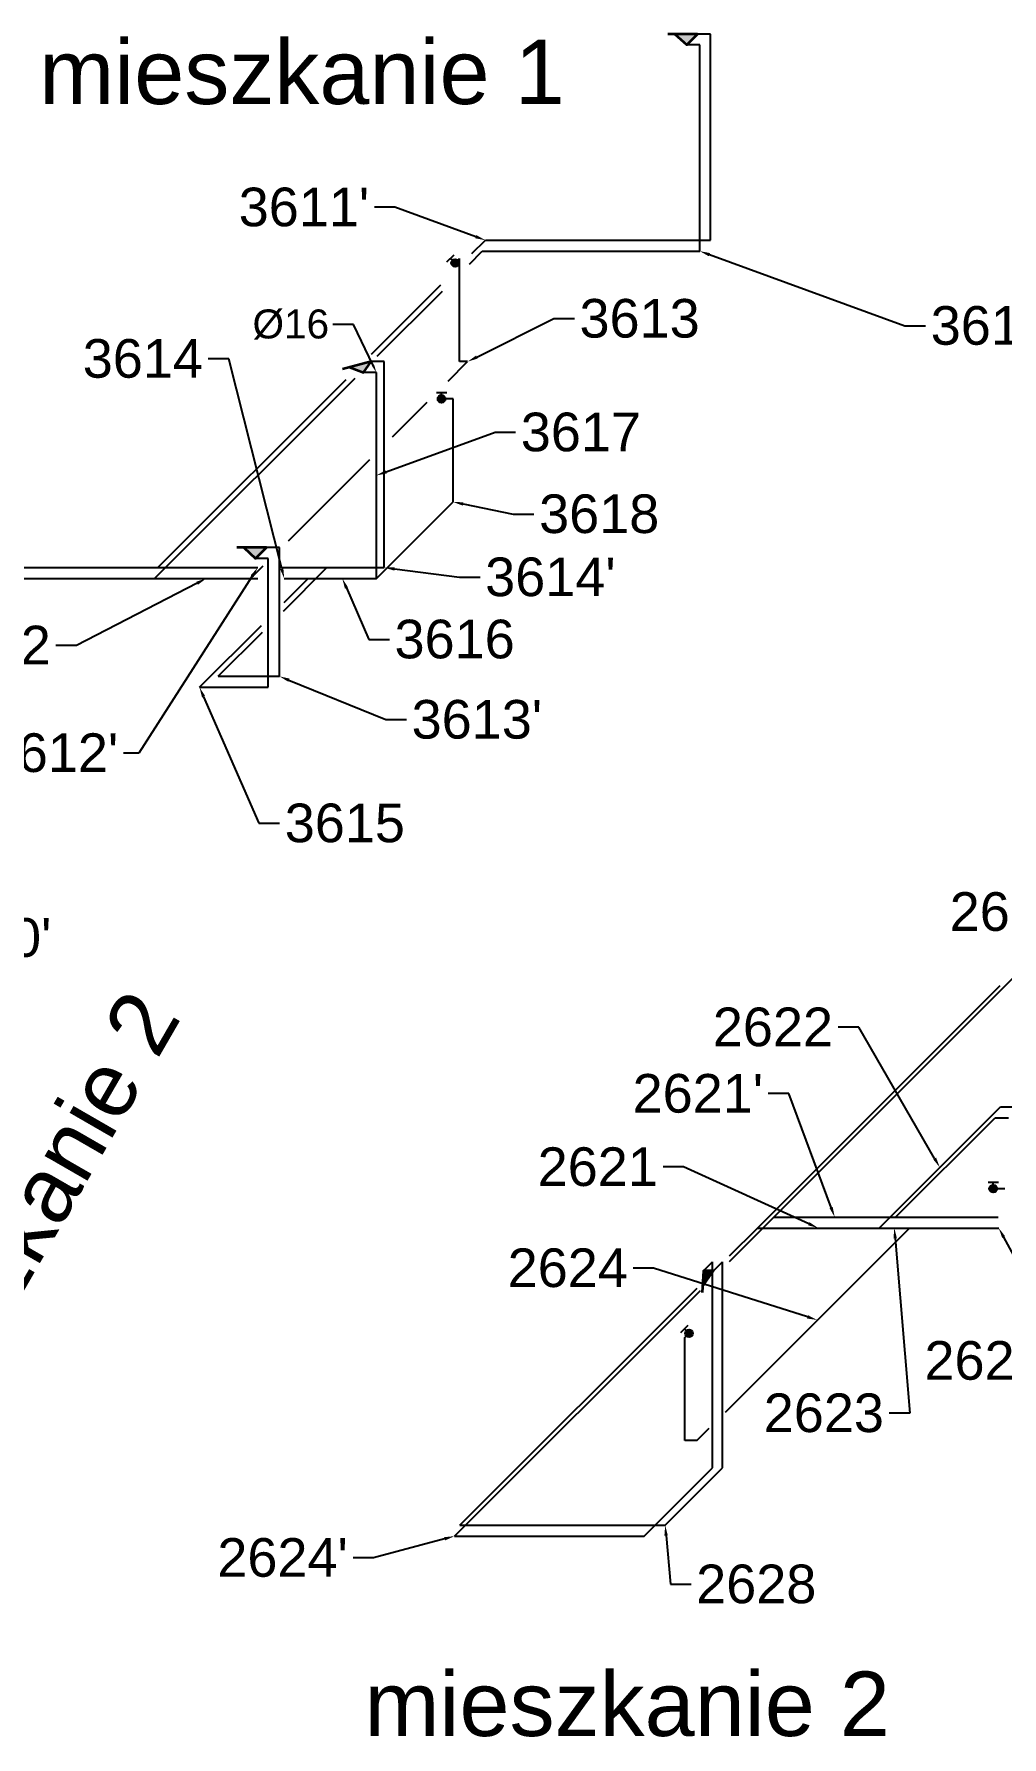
# Model space of a CAD drawing. Header units: millimetres. Extents: x 135 to 13042, y 991 to 8969.
# Drawn here: x 1896 to 2271, y 7918 to 8579 of the extents above; entities that cross this region are included whole.
import ezdxf
from ezdxf import colors
from ezdxf.entities.mleader import LeaderData, LeaderLine
from ezdxf.math import Vec2, Vec3

# ---------------------------------------------------------------- set-up
doc = ezdxf.new("R2010")
doc.units = ezdxf.units.MM
for name, color, linetype in [('baterie', 50, 'Continuous'), ('woda ciepła numery działek', 10, 'Continuous'), ('woda zimna numery działek', 140, 'Continuous'), ('woda zimna średnice', 140, 'Continuous')]:
    doc.layers.add(name, color=color, linetype=linetype)
doc.layers.add('woda ciepła', color=10, linetype='Continuous', lineweight=18)
doc.layers.add('woda zimna', color=140, linetype='Continuous', lineweight=18)
doc.styles.add('numery działek', font='arial.ttf', dxfattribs={"height": 15})
doc.styles.get("Standard").update_dxf_attribs({"font": 'arial.ttf'})

msp = doc.modelspace()

# ---------------------------------------------------------------- hatches: boundary and pattern name
at = {"layer": 'baterie', "lineweight": 35}
h = msp.add_hatch(color=256, dxfattribs=at)
h.dxf.hatch_style = 1
h.paths.add_polyline_path([(2144.38, 8579.05), (2149.03, 8574.81), (2153.18, 8579.05)])
h = msp.add_hatch(color=256, dxfattribs=at)
h.dxf.hatch_style = 1
h.paths.add_polyline_path([(2018.18, 8449.71), (2023.65, 8447.75), (2026.68, 8451.99)])
h = msp.add_hatch(color=256, dxfattribs=at)
h.dxf.hatch_style = 1
h.paths.add_polyline_path([(1977.25, 8379.79), (1981.72, 8375.55), (1986.05, 8379.79)])
h = msp.add_hatch(color=256, dxfattribs=at)
h.dxf.hatch_style = 1
h.paths.add_polyline_path([(2159.38, 8099.05), (2155.51, 8099.05), (2155.13, 8092.96)])
at = {"layer": 'woda zimna', "lineweight": 25}
h = msp.add_hatch(color=256, dxfattribs=at)
h.dxf.hatch_style = 1
edge = h.paths.add_edge_path()
edge.add_arc((2059.2, 8490.24), 1.5, 0, 360)
h = msp.add_hatch(color=256, dxfattribs=at)
h.dxf.hatch_style = 1
edge = h.paths.add_edge_path()
edge.add_arc((2053.93, 8437.47), 1.5, 0, 360)
h = msp.add_hatch(color=256, dxfattribs=at)
h.dxf.hatch_style = 1
edge = h.paths.add_edge_path()
edge.add_arc((2267.86, 8130.94), 1.5, 0, 360)
h = msp.add_hatch(color=256, dxfattribs=at)
h.dxf.hatch_style = 1
edge = h.paths.add_edge_path()
edge.add_arc((2149.9, 8074.82), 1.5, 0, 360)

# ---------------------------------------------------------------- linework, layer by layer
at = {"layer": 'baterie', "lineweight": 35}
for points in [[(2144.38, 8579.05), (2149.03, 8574.81), (2153.18, 8579.05), (2141.68, 8579.05)], [(2018.18, 8449.71), (2023.65, 8447.75), (2026.68, 8451.99), (2015.57, 8449.01)], [(1977.25, 8379.79), (1981.72, 8375.55), (1986.05, 8379.79), (1974.55, 8379.79)], [(2155.13, 8092.96), (2159.38, 8099.05), (2155.51, 8099.05), (2154.98, 8090.62)]]:
    msp.add_lwpolyline(points, dxfattribs=at)
at = {"layer": 'woda ciepła', "lineweight": 25}
for p, q in [((2158.18, 8579.05), (2153.18, 8579.05)), ((2158.18, 8499.05), (2158.18, 8579.05)), ((2065.73, 8493.84), (2070.94, 8499.05)), ((2070.94, 8499.05), (2158.25, 8499.05)), ((2026.72, 8454.83), (2053.68, 8481.79)), ((2031.68, 8451.99), (2026.68, 8451.99)), ((2031.68, 8371.99), (2031.68, 8451.99)), ((1943.88, 8371.99), (2016.88, 8444.99)), ((1991.05, 8379.79), (1986.05, 8379.79)), ((1991.05, 8329.79), (1991.05, 8379.79)), ((1822.48, 8371.99), (1943.88, 8371.99)), ((1943.88, 8371.99), (1982.62, 8371.99)), ((1992.18, 8371.99), (2031.68, 8371.99)), ((1992.58, 8355.1), (2009.46, 8371.99)), ((1967.27, 8329.79), (1991.05, 8329.79)), ((2182.76, 8119.9), (2276.94, 8214.07)), ((2230.01, 8119.9), (2268.57, 8158.47)), ((2268.57, 8158.47), (2273.77, 8158.47)), ((2165.55, 8102.68), (2182.76, 8119.9)), ((2182.76, 8119.9), (2230.01, 8119.9)), ((2230.01, 8119.9), (2269.73, 8119.9)), ((2155.51, 8099.05), (2159.05, 8102.59)), ((2159.05, 8022.59), (2159.05, 8102.59)), ((2058.96, 7996.09), (2154.31, 8091.45)), ((2132.55, 7996.09), (2159.05, 8022.59)), ((2058.96, 7996.09), (2132.55, 7996.09))]:
    msp.add_line(p, q, dxfattribs=at)
msp.add_lwpolyline([(1967.27, 8329.79), (1984.45, 8346.97)], dxfattribs=at)
at = {"layer": 'woda zimna', "lineweight": 25}
for p, q in [((2154.03, 8574.81), (2149.03, 8574.81)), ((2154.03, 8494.81), (2154.03, 8574.81)), ((2056.02, 8490.59), (2058.85, 8493.42)), ((2064.71, 8489.79), (2069.73, 8494.81)), ((2069.73, 8494.81), (2154.03, 8494.81)), ((2058.14, 8491.3), (2057.43, 8492.01)), ((2059.2, 8490.24), (2060.87, 8491.91)), ((2060.87, 8451.91), (2060.87, 8491.91)), ((2029.02, 8454.1), (2054.25, 8479.33)), ((2028.65, 8447.75), (2023.65, 8447.75)), ((2028.65, 8367.75), (2028.65, 8447.75)), ((2056.43, 8444.29), (2064.04, 8451.91)), ((2064.04, 8451.91), (2060.87, 8451.91)), ((1942.67, 8367.75), (2020.37, 8445.45)), ((2051.93, 8439.97), (2055.93, 8439.97)), ((2053.93, 8438.97), (2053.93, 8439.97)), ((2034.85, 8422.72), (2048.3, 8436.17)), ((2058.37, 8437.47), (2053.93, 8437.47)), ((2058.37, 8397.47), (2058.37, 8437.47)), ((1994.56, 8382.42), (2026.11, 8413.98)), ((2028.65, 8367.75), (2058.37, 8397.47)), ((1986.72, 8375.55), (1981.72, 8375.55)), ((1986.72, 8325.55), (1986.72, 8375.55)), ((1821.91, 8367.75), (1942.67, 8367.75)), ((1942.67, 8367.75), (1982.67, 8367.75)), ((1979.88, 8367.75), (1984.76, 8372.62)), ((1992.89, 8358.38), (2002.25, 8367.75)), ((1992.91, 8367.75), (2002.25, 8367.75)), ((2002.25, 8367.75), (2028.65, 8367.75)), ((1960.05, 8325.55), (1984.07, 8349.56)), ((1960.05, 8325.55), (1986.72, 8325.55)), ((2176.4, 8115.67), (2270.56, 8209.83)), ((2223.63, 8115.67), (2270.68, 8162.72)), ((2270.68, 8162.72), (2276.87, 8162.72)), ((2265.86, 8133.44), (2269.86, 8133.44)), ((2267.86, 8132.44), (2267.86, 8133.44)), ((2272.35, 8130.94), (2267.86, 8130.94)), ((2163.99, 8044.27), (2235.38, 8115.67)), ((2165.57, 8104.84), (2176.4, 8115.67)), ((2176.4, 8115.67), (2223.63, 8115.67)), ((2223.63, 8115.67), (2235.38, 8115.67)), ((2235.38, 8115.67), (2270.01, 8115.67)), ((2159.38, 8099.05), (2162.91, 8102.59)), ((2162.91, 8022.59), (2162.91, 8102.59)), ((2061.07, 8000.34), (2153, 8092.28)), ((2146.72, 8075.17), (2149.55, 8078)), ((2148.84, 8075.88), (2148.14, 8076.59)), ((2148.26, 8073.18), (2149.9, 8074.82)), ((2148.26, 8033.18), (2148.26, 8073.18)), ((2152.9, 8033.18), (2157.72, 8038)), ((2152.9, 8033.18), (2148.26, 8033.18)), ((2140.66, 8000.34), (2162.91, 8022.59)), ((2061.07, 8000.34), (2140.66, 8000.34))]:
    msp.add_line(p, q, dxfattribs=at)
for centre in [(2059.2, 8490.24), (2053.93, 8437.47), (2267.86, 8130.94), (2149.9, 8074.82)]:
    msp.add_circle(centre, 1.5, dxfattribs=at)

# ---------------------------------------------------------------- texts
at = {"lineweight": 35, "char_height": 25, "attachment_point": 1}
for s, insert in [('mieszkanie 1', (1897.9, 8576.88)), ('mieszkanie 2', (2024.03, 7943.52))]:
    msp.add_mtext_dynamic_manual_height_columns(s, width=263.5485, gutter_width=125, heights=[37.87], dxfattribs=dict(at, insert=insert))
at = {"lineweight": 35, "insert": (1829.75, 8033.53), "char_height": 25, "attachment_point": 1, "rotation": 60}
msp.add_mtext_dynamic_manual_height_columns('mieszkanie 2', width=263.5485, gutter_width=125, heights=[37.87], dxfattribs=at)

# ---------------------------------------------------------------- leaders
at = {"layer": 'woda ciepła numery działek', "lineweight": 35}
ml = msp.add_multileader_mtext('Standard', dxfattribs=at)
ml.set_content("3611'", color=256, style='numery działek')
ml.set_leader_properties()
ml.build(insert=Vec2(0, 0))
ctx = ml.context
ctx.base_point, ctx.char_height, ctx.plane_origin = Vec3(1975.12, 8511.82), 15, Vec3(2070.94, 8499.05)
ctx.text_align_type = 2
notes = []
notes.append((ctx, [(0, (1, 1, 0), (2035.87, 8511.82), (-1, 0), 8, [(0, [(2070.94, 8499.05)], 0, [])])]))
ctx.mtext.insert, ctx.mtext.alignment, ctx.mtext.flow_direction = Vec3(2025.87, 8519.45), 3, 5
ml = msp.add_multileader_mtext('Standard', dxfattribs=at)
ml.set_content("3614'", color=256, style='numery działek')
ml.set_leader_properties()
ml.build(insert=Vec2(0, 0))
ctx = ml.context
ctx.base_point, ctx.char_height, ctx.plane_origin = Vec3(2068.84, 8368.26), 15, Vec3(2031.68, 8371.99)
notes.append((ctx, [(0, (1, 1, 0), (2060.84, 8368.26), (1, 0), 8, [(0, [(2031.68, 8371.99)], 0, [])])]))
ctx.mtext.insert, ctx.mtext.flow_direction = Vec3(2070.84, 8375.9), 5
ml = msp.add_multileader_mtext('Standard', dxfattribs=at)
ml.set_content("3612'", color=256, style='numery działek')
ml.set_leader_properties()
ml.build(insert=Vec2(0, 0))
ctx = ml.context
ctx.base_point, ctx.char_height, ctx.plane_origin = Vec3(1877.79, 8300.03), 15, Vec3(1982.62, 8371.99)
ctx.text_align_type = 2
notes.append((ctx, [(0, (1, 1, 0), (1936.58, 8300.03), (-1, 0), 6.03, [(0, [(1982.62, 8371.99)], 0, [])])]))
ctx.mtext.insert, ctx.mtext.alignment, ctx.mtext.flow_direction = Vec3(1928.55, 8307.66), 3, 5
ml = msp.add_multileader_mtext('Standard', dxfattribs=at)
ml.set_content("3613'", color=256, style='numery działek')
ml.set_leader_properties()
ml.build(insert=Vec2(0, 0))
ctx = ml.context
ctx.base_point, ctx.char_height, ctx.plane_origin = Vec3(2040.32, 8312.97), 15, Vec3(1991.05, 8329.79)
notes.append((ctx, [(0, (1, 1, 0), (2032.32, 8312.97), (1, 0), 8, [(0, [(1991.05, 8329.79)], 0, [])])]))
ctx.mtext.insert, ctx.mtext.flow_direction = Vec3(2042.32, 8320.61), 5
ml = msp.add_multileader_mtext('Standard', dxfattribs=at)
ml.set_content("2620'", color=256)
ml.set_leader_properties()
ml.build(insert=Vec2(0, 0))
ctx = ml.context
ctx.base_point, ctx.char_height, ctx.plane_origin = Vec3(2250.58, 8238.37), 15, Vec3(2356.97, 8214.07)
ctx.text_align_type = 2
notes.append((ctx, [(0, (1, 1, 0), (2311.6, 8238.37), (-1, 0), 8, [(0, [(2356.97, 8214.07)], 0, [])])]))
ctx.mtext.insert, ctx.mtext.alignment, ctx.mtext.flow_direction = Vec3(2301.6, 8246), 3, 5
ml = msp.add_multileader_mtext('Standard', dxfattribs=at)
ml.set_content("3620'", color=256)
ml.set_leader_properties()
ml.build(insert=Vec2(0, 0))
ctx = ml.context
ctx.base_point, ctx.char_height, ctx.plane_origin = Vec3(1850.01, 8228.29), 15, Vec3(1784.68, 8207.43)
notes.append((ctx, [(0, (1, 1, 0), (1842.01, 8228.29), (1, 0), 8, [(0, [(1784.68, 8207.43)], 0, [])])]))
ctx.mtext.insert, ctx.mtext.flow_direction = Vec3(1852.01, 8235.93), 5
ml = msp.add_multileader_mtext('Standard', dxfattribs=at)
ml.set_content("2621'", color=256)
ml.set_leader_properties()
ml.build(insert=Vec2(0, 0))
ctx = ml.context
ctx.base_point, ctx.char_height, ctx.plane_origin = Vec3(2127.6, 8167.82), 15, Vec3(2206.39, 8119.9)
ctx.text_align_type = 2
notes.append((ctx, [(0, (1, 1, 0), (2188.63, 8167.82), (-1, 0), 8, [(0, [(2206.39, 8119.9)], 0, [])])]))
ctx.mtext.insert, ctx.mtext.alignment, ctx.mtext.flow_direction = Vec3(2178.63, 8175.45), 3, 5
ml = msp.add_multileader_mtext('Standard', dxfattribs=at)
ml.set_content("2624'", color=256)
ml.set_leader_properties()
ml.build(insert=Vec2(0, 0))
ctx = ml.context
ctx.base_point, ctx.char_height, ctx.plane_origin = Vec3(1966.57, 7987.69), 15, Vec3(2058.96, 7996.09)
ctx.text_align_type = 2
notes.append((ctx, [(0, (1, 1, 0), (2027.59, 7987.69), (-1, 0), 8, [(0, [(2058.96, 7996.09)], 0, [])])]))
ctx.mtext.insert, ctx.mtext.alignment, ctx.mtext.flow_direction = Vec3(2017.59, 7995.32), 3, 5
at = {"layer": 'woda zimna numery działek', "lineweight": 35}
ml = msp.add_multileader_mtext('Standard', dxfattribs=at)
ml.set_content('3611', color=256, style='numery działek')
ml.set_leader_properties()
ml.build(insert=Vec2(0, 0))
ctx = ml.context
ctx.base_point, ctx.char_height, ctx.plane_origin = Vec3(2241.63, 8465.84), 15, Vec3(2154.03, 8494.81)
notes.append((ctx, [(0, (1, 1, 0), (2233.63, 8465.84), (1, 0), 8, [(0, [(2154.03, 8494.81)], 0, [])])]))
ctx.mtext.insert, ctx.mtext.flow_direction = Vec3(2243.63, 8473.47), 5
ml = msp.add_multileader_mtext('Standard', dxfattribs=at)
ml.set_content('3613', color=256, style='numery działek')
ml.set_leader_properties()
ml.build(insert=Vec2(0, 0))
ctx = ml.context
ctx.base_point, ctx.char_height, ctx.plane_origin = Vec3(2105.43, 8468.61), 15, Vec3(2064.04, 8451.91)
notes.append((ctx, [(0, (1, 1, 0), (2097.43, 8468.61), (1, 0), 8, [(0, [(2064.04, 8451.91)], 0, [])])]))
ctx.mtext.insert, ctx.mtext.flow_direction = Vec3(2107.43, 8476.24), 5
ml = msp.add_multileader_mtext('Standard', dxfattribs=at)
ml.set_content('3614', color=256, style='numery działek')
ml.set_leader_properties()
ml.build(insert=Vec2(0, 0))
ctx = ml.context
ctx.base_point, ctx.char_height, ctx.plane_origin = Vec3(1914.68, 8453.04), 15, Vec3(1992.91, 8367.75)
ctx.text_align_type = 2
notes.append((ctx, [(1, (1, 1, 0), (1971.4, 8453.04), (-1, 0), 8, [(0, [(1992.91, 8367.75)], 0, [])])]))
ctx.mtext.insert, ctx.mtext.alignment, ctx.mtext.flow_direction = Vec3(1961.4, 8460.67), 3, 5
ml = msp.add_multileader_mtext('Standard', dxfattribs=at)
ml.set_content('3617', color=256, style='numery działek')
ml.set_leader_properties()
ml.build(insert=Vec2(0, 0))
ctx = ml.context
ctx.base_point, ctx.char_height, ctx.plane_origin = Vec3(2082.66, 8424.49), 15, Vec3(2028.65, 8407.75)
notes.append((ctx, [(0, (1, 1, 0), (2074.66, 8424.49), (1, 0), 8, [(0, [(2028.65, 8407.75)], 0, [])])]))
ctx.mtext.insert, ctx.mtext.width, ctx.mtext.flow_direction = Vec3(2084.66, 8432.13), 3.8417, 5
ml = msp.add_multileader_mtext('Standard', dxfattribs=at)
ml.set_content('3618', color=256, style='numery działek')
ml.set_leader_properties()
ml.build(insert=Vec2(0, 0))
ctx = ml.context
ctx.base_point, ctx.char_height, ctx.plane_origin = Vec3(2089.76, 8392.76), 15, Vec3(2058.37, 8397.47)
notes.append((ctx, [(0, (1, 1, 0), (2081.76, 8392.76), (1, 0), 8, [(0, [(2058.37, 8397.47)], 0, [])])]))
ctx.mtext.insert, ctx.mtext.flow_direction = Vec3(2091.76, 8400.39), 5
ml = msp.add_multileader_mtext('Standard', dxfattribs=at)
ml.set_content('3612', color=256, style='numery działek')
ml.set_leader_properties()
ml.build(insert=Vec2(0, 0))
ctx = ml.context
ctx.base_point, ctx.char_height, ctx.plane_origin = Vec3(1855.78, 8341.79), 15, Vec3(1962.67, 8367.75)
ctx.text_align_type = 2
notes.append((ctx, [(0, (1, 1, 0), (1912.41, 8341.79), (-1, 0), 8, [(0, [(1962.67, 8367.75)], 0, [])])]))
ctx.mtext.insert, ctx.mtext.alignment, ctx.mtext.flow_direction = Vec3(1902.41, 8349.43), 3, 5
ml = msp.add_multileader_mtext('Standard', dxfattribs=at)
ml.set_content('3616', color=256, style='numery działek')
ml.set_leader_properties()
ml.build(insert=Vec2(0, 0))
ctx = ml.context
ctx.base_point, ctx.char_height, ctx.plane_origin = Vec3(2033.7, 8344.13), 15, Vec3(2015.45, 8367.75)
notes.append((ctx, [(0, (1, 1, 0), (2025.7, 8344.13), (1, 0), 8, [(0, [(2015.45, 8367.75)], 0, [])])]))
ctx.mtext.insert, ctx.mtext.flow_direction = Vec3(2035.7, 8351.76), 5
ml = msp.add_multileader_mtext('Standard', dxfattribs=at)
ml.set_content('3615', color=256, style='numery działek')
ml.set_leader_properties()
ml.build(insert=Vec2(0, 0))
ctx = ml.context
ctx.base_point, ctx.char_height, ctx.plane_origin = Vec3(1991.11, 8272.77), 15, Vec3(1960.05, 8325.55)
notes.append((ctx, [(1, (1, 1, 0), (1983.11, 8272.77), (1, 0), 8, [(0, [(1960.05, 8325.55)], 0, [])])]))
ctx.mtext.insert, ctx.mtext.flow_direction = Vec3(1993.11, 8280.4), 5
ml = msp.add_multileader_mtext('Standard', dxfattribs=at)
ml.set_content('2622', color=256)
ml.set_leader_properties()
ml.build(insert=Vec2(0, 0))
ctx = ml.context
ctx.base_point, ctx.char_height, ctx.plane_origin = Vec3(2158.84, 8193.6), 15, Vec3(2247.16, 8139.19)
ctx.text_align_type = 2
notes.append((ctx, [(0, (1, 1, 0), (2215.74, 8193.6), (-1, 0), 8, [(0, [(2247.16, 8139.19)], 0, [])])]))
ctx.mtext.insert, ctx.mtext.alignment, ctx.mtext.flow_direction = Vec3(2205.74, 8201.23), 3, 5
ml = msp.add_multileader_mtext('Standard', dxfattribs=at)
ml.set_content('2621', color=256)
ml.set_leader_properties()
ml.build(insert=Vec2(0, 0))
ctx = ml.context
ctx.base_point, ctx.char_height, ctx.plane_origin = Vec3(2093.65, 8139.36), 15, Vec3(2200.01, 8115.67)
ctx.text_align_type = 2
notes.append((ctx, [(0, (1, 1, 0), (2147.81, 8139.36), (-1, 0), 8, [(0, [(2200.01, 8115.67)], 0, [])])]))
ctx.mtext.insert, ctx.mtext.alignment, ctx.mtext.flow_direction = Vec3(2137.81, 8146.98), 3, 5
ml = msp.add_multileader_mtext('Standard', dxfattribs=at)
ml.set_content('2623', color=256)
ml.set_leader_properties()
ml.build(insert=Vec2(0, 0))
ctx = ml.context
ctx.base_point, ctx.char_height, ctx.plane_origin = Vec3(2178.44, 8043.83), 15, Vec3(2229.51, 8115.67)
ctx.text_align_type = 2
notes.append((ctx, [(1, (1, 1, 0), (2235.49, 8043.83), (-1, 0), 8, [(0, [(2229.51, 8115.67)], 0, [])])]))
ctx.mtext.insert, ctx.mtext.alignment, ctx.mtext.flow_direction = Vec3(2225.49, 8051.47), 3, 5
ml = msp.add_multileader_mtext('Standard', dxfattribs=at)
ml.set_content('2625', color=256)
ml.set_leader_properties()
ml.build(insert=Vec2(0, 0))
ctx = ml.context
ctx.base_point, ctx.char_height, ctx.plane_origin = Vec3(2240.64, 8064.16), 15, Vec3(2270.01, 8115.67)
ctx.text_align_type = 2
notes.append((ctx, [(0, (1, 1, 0), (2297.81, 8064.16), (-1, 0), 8, [(0, [(2270.01, 8115.67)], 0, [])])]))
ctx.mtext.insert, ctx.mtext.alignment, ctx.mtext.flow_direction = Vec3(2287.81, 8071.79), 3, 5
ml = msp.add_multileader_mtext('Standard', dxfattribs=at)
ml.set_content('2624', color=256)
ml.set_leader_properties()
ml.build(insert=Vec2(0, 0))
ctx = ml.context
ctx.base_point, ctx.char_height, ctx.plane_origin = Vec3(2079.19, 8100.13), 15, Vec3(2199.69, 8079.97)
ctx.text_align_type = 2
notes.append((ctx, [(1, (1, 1, 0), (2136.18, 8100.13), (-1, 0), 8, [(0, [(2199.69, 8079.97)], 0, [])])]))
ctx.mtext.insert, ctx.mtext.alignment, ctx.mtext.flow_direction = Vec3(2126.18, 8107.76), 3, 5
ml = msp.add_multileader_mtext('Standard', dxfattribs=at)
ml.set_content('2628', color=256)
ml.set_leader_properties()
ml.build(insert=Vec2(0, 0))
ctx = ml.context
ctx.base_point, ctx.char_height, ctx.plane_origin = Vec3(2150.67, 7977.42), 15, Vec3(2140.66, 8000.34)
notes.append((ctx, [(0, (1, 1, 0), (2142.67, 7977.42), (1, 0), 8, [(0, [(2140.66, 8000.34)], 0, [])])]))
ctx.mtext.insert, ctx.mtext.flow_direction = Vec3(2152.67, 7985.05), 5
at = {"layer": 'woda zimna średnice', "linetype": 'ByBlock', "lineweight": 35}
ml = msp.add_multileader_mtext('Standard', dxfattribs=at)
ml.set_content('%%C16', color=256)
ml.set_leader_properties()
ml.build(insert=Vec2(0, 0))
ml.multileader.update_dxf_attribs({"arrow_head_size": 3})
ctx = ml.context
ctx.base_point, ctx.char_height, ctx.arrow_head_size, ctx.landing_gap_size, ctx.plane_origin = Vec3(1980.47, 8466.32), 11.25, 3, 1.5, Vec3(2028.65, 8447.75)
ctx.text_align_type = 2
notes.append((ctx, [(1, (1, 1, 0), (2019.82, 8466.32), (-1, 0), 8, [(0, [(2028.65, 8447.75)], 0, [])])]))
ctx.mtext.insert, ctx.mtext.alignment, ctx.mtext.flow_direction = Vec3(2010.32, 8472.17), 3, 5
for ctx, leaders in notes:
    for number, flags, end, landing, length, lines in leaders:
        leader = LeaderData()
        leader.index, (leader.has_last_leader_line, leader.has_dogleg_vector, leader.attachment_direction) = number, flags
        leader.last_leader_point, leader.dogleg_vector, leader.dogleg_length = Vec3(end), Vec3(landing), length
        for number, points, colour, breaks in lines:
            line = LeaderLine()
            line.index, line.vertices, line.color, line.breaks = number, Vec3.list(points), colors.encode_raw_color(colour), breaks
            leader.lines.append(line)
        ctx.leaders.append(leader)

doc.saveas('drawing.dxf')
